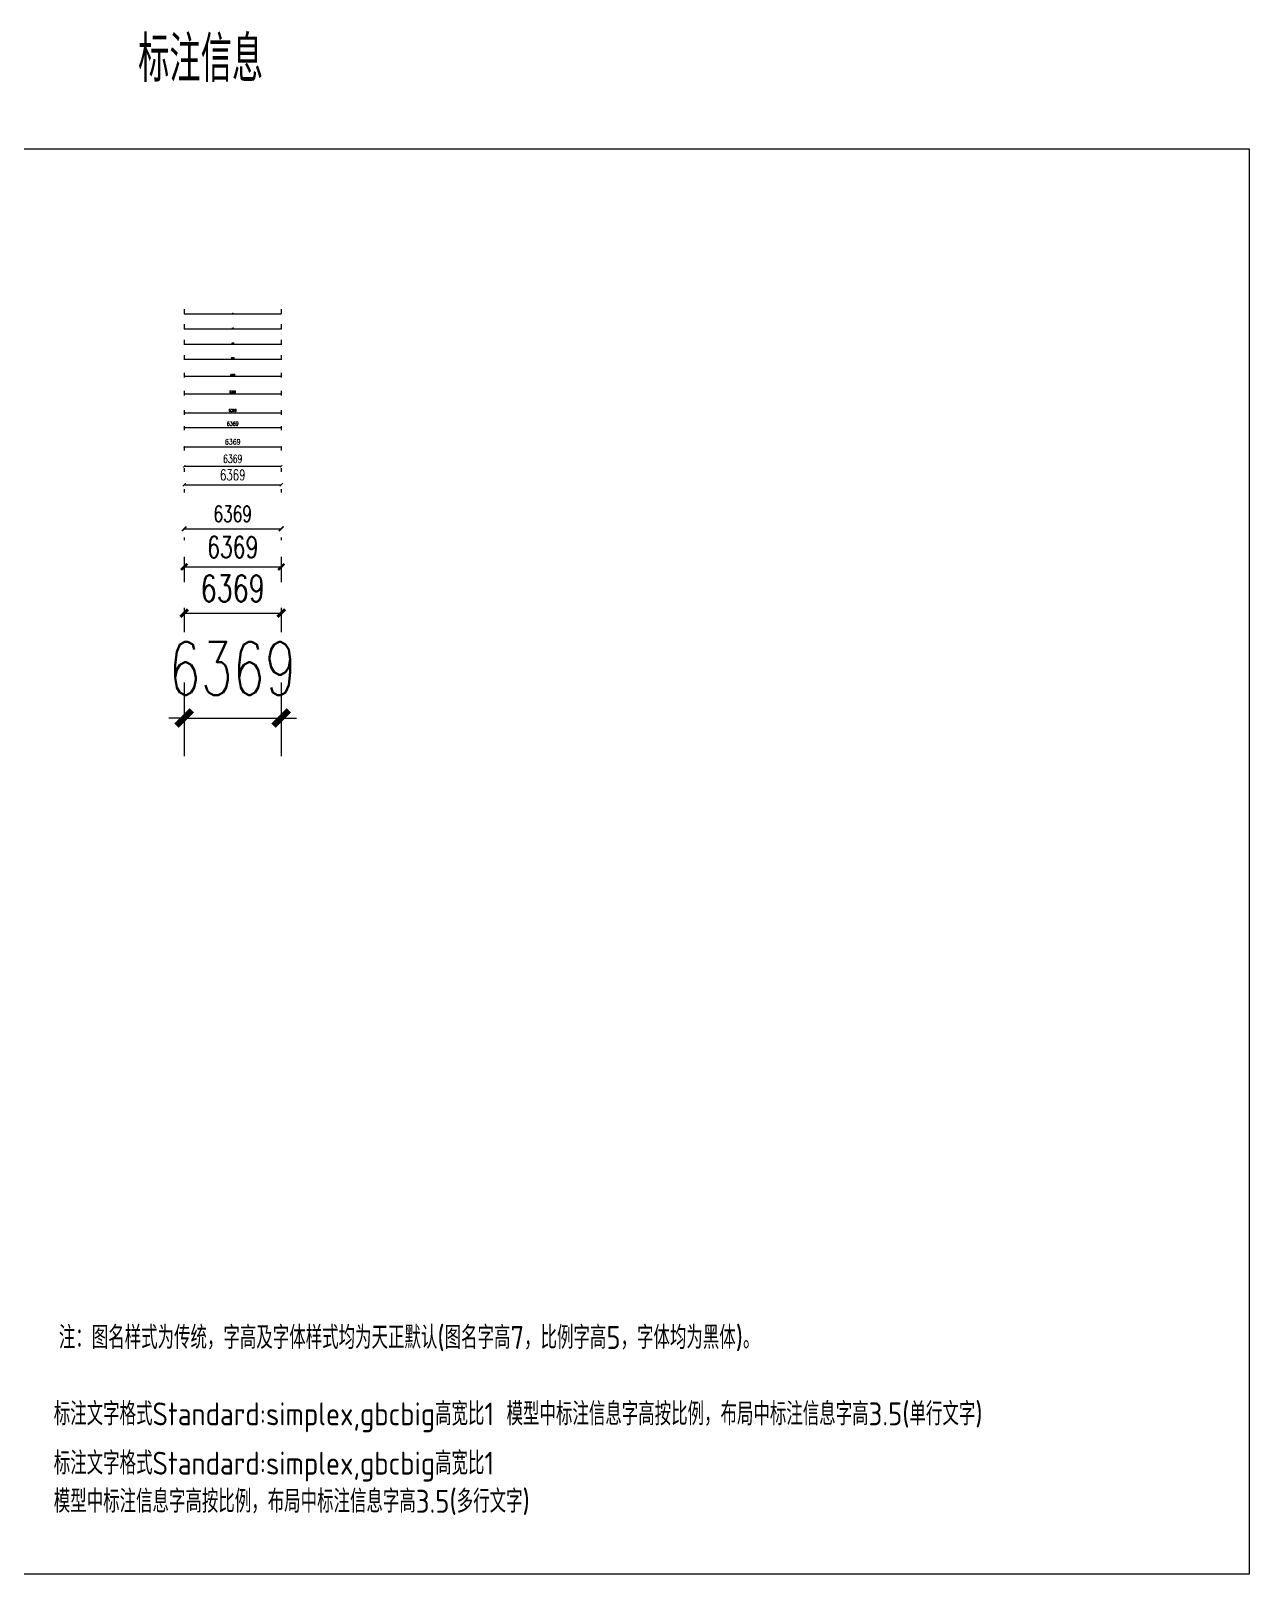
# Model space of a CAD drawing. Extents: x -2575501 to 16617496, y -2334620 to 1078419.
# Drawn here: x 5985816 to 6065769, y 857915 to 959170 of the extents above; entities that cross this region are included whole.
import ezdxf
from ezdxf.enums import TextEntityAlignment as Align

# ---------------------------------------------------------------- set-up
doc = ezdxf.new("R2010")
doc.units = 0
doc.header["$LTSCALE"] = 10
doc.header["$MEASUREMENT"] = 0
for name, color, linetype in [('L-FRAME图框', 3, 'Continuous'), ('L-TEXT文字标注', 7, 'Continuous'), ('PUB_DIM', 3, 'Continuous')]:
    doc.layers.add(name, color=color, linetype=linetype)
doc.styles.get("Standard").update_dxf_attribs({"font": 'gbenor.shx', "bigfont": 'gbcbig.shx'})
doc.styles.add('STANDARD_T3', font='simplex.shx', dxfattribs={"width": 0.7, "bigfont": 'gbcbig.shx'})
doc.dimstyles.new('W__10', dxfattribs={"dimtxt": 35, "dimasz": 10, "dimexe": 25, "dimexo": 30, "dimgap": 15, "dimtad": 1, "dimdec": 0, "dimzin": 0, "dimdsep": 46, "dimtxsty": 'STANDARD_T3', "dimblk": 'ARCHTICK', "dimcen": 0.09, "dimclrd": 1, "dimclre": 1, "dimclrt": 2, "dimadec": 0, "dimazin": 0, "dimtfac": 1, "dimtdec": 0, "dimtix": 1, "dimtmove": 2, "dimatfit": 3, "dimldrblk": 'ARCHTICK', "dimfxl": 1, "dimtolj": 1, "dimtzin": 0, "dimarcsym": 0})
doc.dimstyles.new('W__1000', dxfattribs={"dimtxt": 3500, "dimasz": 1000, "dimexe": 2500, "dimexo": 3000, "dimgap": 1500, "dimtad": 1, "dimdec": 0, "dimzin": 0, "dimdsep": 46, "dimtxsty": 'STANDARD_T3', "dimblk": 'ARCHTICK', "dimcen": 0.09, "dimclrd": 1, "dimclre": 1, "dimclrt": 2, "dimadec": 0, "dimazin": 0, "dimtfac": 1, "dimtdec": 0, "dimtix": 1, "dimtmove": 2, "dimatfit": 3, "dimldrblk": 'ARCHTICK', "dimfxl": 1, "dimtolj": 1, "dimtzin": 0, "dimarcsym": 0})
doc.dimstyles.new('W__1001', dxfattribs={"dimtxt": 350, "dimasz": 100, "dimexe": 250, "dimexo": 300, "dimgap": 150, "dimtad": 1, "dimdec": 0, "dimzin": 0, "dimdsep": 46, "dimtxsty": 'STANDARD_T3', "dimblk": 'ARCHTICK', "dimcen": 0.09, "dimclrd": 1, "dimclre": 1, "dimclrt": 2, "dimadec": 0, "dimazin": 0, "dimtfac": 1, "dimtdec": 0, "dimtix": 1, "dimtmove": 2, "dimatfit": 3, "dimldrblk": 'ARCHTICK', "dimfxl": 1, "dimtolj": 1, "dimtzin": 0, "dimarcsym": 0})
doc.dimstyles.new('W__15', dxfattribs={"dimtxt": 52.5, "dimasz": 15, "dimexe": 37.5, "dimexo": 45, "dimgap": 22.5, "dimtad": 1, "dimdec": 0, "dimzin": 0, "dimdsep": 46, "dimtxsty": 'STANDARD_T3', "dimblk": 'ARCHTICK', "dimcen": 0.09, "dimclrd": 1, "dimclre": 1, "dimclrt": 2, "dimadec": 0, "dimazin": 0, "dimtfac": 1, "dimtdec": 0, "dimtix": 1, "dimtmove": 2, "dimatfit": 3, "dimldrblk": 'ARCHTICK', "dimfxl": 1, "dimtolj": 1, "dimtzin": 0, "dimarcsym": 0})
doc.dimstyles.new('W__150', dxfattribs={"dimtxt": 525, "dimasz": 150, "dimexe": 375, "dimexo": 450, "dimgap": 225, "dimtad": 1, "dimdec": 0, "dimzin": 0, "dimdsep": 46, "dimtxsty": 'STANDARD_T3', "dimblk": 'ARCHTICK', "dimcen": 0.09, "dimclrd": 1, "dimclre": 1, "dimclrt": 2, "dimadec": 0, "dimazin": 0, "dimtfac": 1, "dimtdec": 0, "dimtix": 1, "dimtmove": 2, "dimatfit": 3, "dimldrblk": 'ARCHTICK', "dimfxl": 1, "dimtolj": 1, "dimtzin": 0, "dimarcsym": 0})
doc.dimstyles.new('W__20', dxfattribs={"dimtxt": 70, "dimasz": 20, "dimexe": 50, "dimexo": 60, "dimgap": 30, "dimtad": 1, "dimdec": 0, "dimzin": 0, "dimdsep": 46, "dimtxsty": 'STANDARD_T3', "dimblk": 'ARCHTICK', "dimcen": 0.09, "dimclrd": 1, "dimclre": 1, "dimclrt": 2, "dimadec": 0, "dimazin": 0, "dimtfac": 1, "dimtdec": 0, "dimtix": 1, "dimtmove": 2, "dimatfit": 3, "dimldrblk": 'ARCHTICK', "dimfxl": 1, "dimtolj": 1, "dimtzin": 0, "dimarcsym": 0})
doc.dimstyles.new('W__200', dxfattribs={"dimtxt": 700, "dimasz": 200, "dimexe": 500, "dimexo": 600, "dimgap": 300, "dimtad": 1, "dimdec": 0, "dimzin": 0, "dimdsep": 46, "dimtxsty": 'STANDARD_T3', "dimblk": 'ARCHTICK', "dimcen": 0.09, "dimclrd": 1, "dimclre": 1, "dimclrt": 2, "dimadec": 0, "dimazin": 0, "dimtfac": 1, "dimtdec": 0, "dimtix": 1, "dimtmove": 2, "dimatfit": 3, "dimldrblk": 'ARCHTICK', "dimfxl": 1, "dimtolj": 1, "dimtzin": 0, "dimarcsym": 0})
doc.dimstyles.new('W__300', dxfattribs={"dimtxt": 1050, "dimasz": 300, "dimexe": 750, "dimexo": 900, "dimgap": 450, "dimtad": 1, "dimdec": 0, "dimzin": 0, "dimdsep": 46, "dimtxsty": 'STANDARD_T3', "dimblk": 'ARCHTICK', "dimcen": 0.09, "dimclrd": 1, "dimclre": 1, "dimclrt": 2, "dimadec": 0, "dimazin": 0, "dimtfac": 1, "dimtdec": 0, "dimtix": 1, "dimtmove": 2, "dimatfit": 3, "dimldrblk": 'ARCHTICK', "dimfxl": 1, "dimtolj": 1, "dimtzin": 0, "dimarcsym": 0})
doc.dimstyles.new('W__301', dxfattribs={"dimtxt": 105, "dimasz": 30, "dimexe": 75, "dimexo": 90, "dimgap": 45, "dimtad": 1, "dimdec": 0, "dimzin": 0, "dimdsep": 46, "dimtxsty": 'STANDARD_T3', "dimblk": 'ARCHTICK', "dimcen": 0.09, "dimclrd": 1, "dimclre": 1, "dimclrt": 2, "dimadec": 0, "dimazin": 0, "dimtfac": 1, "dimtdec": 0, "dimtix": 1, "dimtmove": 2, "dimatfit": 3, "dimldrblk": 'ARCHTICK', "dimfxl": 1, "dimtolj": 1, "dimtzin": 0, "dimarcsym": 0})
doc.dimstyles.new('W__40', dxfattribs={"dimtxt": 140, "dimasz": 40, "dimexe": 100, "dimexo": 120, "dimgap": 60, "dimtad": 1, "dimdec": 0, "dimzin": 0, "dimdsep": 46, "dimtxsty": 'STANDARD_T3', "dimblk": 'ARCHTICK', "dimcen": 0.09, "dimclrd": 1, "dimclre": 1, "dimclrt": 2, "dimadec": 0, "dimazin": 0, "dimtfac": 1, "dimtdec": 0, "dimtix": 1, "dimtmove": 2, "dimatfit": 3, "dimldrblk": 'ARCHTICK', "dimfxl": 1, "dimtolj": 1, "dimtzin": 0, "dimarcsym": 0})
doc.dimstyles.new('W__400', dxfattribs={"dimtxt": 1400, "dimasz": 400, "dimexe": 1000, "dimexo": 1200, "dimgap": 600, "dimtad": 1, "dimdec": 0, "dimzin": 0, "dimdsep": 46, "dimtxsty": 'STANDARD_T3', "dimblk": 'ARCHTICK', "dimcen": 0.09, "dimclrd": 1, "dimclre": 1, "dimclrt": 2, "dimadec": 0, "dimazin": 0, "dimtfac": 1, "dimtdec": 0, "dimtix": 1, "dimtmove": 2, "dimatfit": 3, "dimldrblk": 'ARCHTICK', "dimfxl": 1, "dimtolj": 1, "dimtzin": 0, "dimarcsym": 0})
doc.dimstyles.new('W__5', dxfattribs={"dimtxt": 17.5, "dimasz": 5, "dimexe": 12.5, "dimexo": 15, "dimgap": 7.5, "dimtad": 1, "dimdec": 0, "dimzin": 0, "dimdsep": 46, "dimtxsty": 'STANDARD_T3', "dimblk": 'ARCHTICK', "dimcen": 0.09, "dimclrd": 1, "dimclre": 1, "dimclrt": 2, "dimadec": 0, "dimazin": 0, "dimtfac": 1, "dimtdec": 0, "dimtix": 1, "dimtmove": 2, "dimatfit": 3, "dimldrblk": 'ARCHTICK', "dimfxl": 1, "dimtolj": 1, "dimtzin": 0, "dimarcsym": 0})
doc.dimstyles.new('W__500', dxfattribs={"dimtxt": 1750, "dimasz": 500, "dimexe": 1250, "dimexo": 1500, "dimgap": 750, "dimtad": 1, "dimdec": 0, "dimzin": 0, "dimdsep": 46, "dimtxsty": 'STANDARD_T3', "dimblk": 'ARCHTICK', "dimcen": 0.09, "dimclrd": 1, "dimclre": 1, "dimclrt": 2, "dimadec": 0, "dimazin": 0, "dimtfac": 1, "dimtdec": 0, "dimtix": 1, "dimtmove": 2, "dimatfit": 3, "dimldrblk": 'ARCHTICK', "dimfxl": 1, "dimtolj": 1, "dimtzin": 0, "dimarcsym": 0})
doc.dimstyles.new('W__501', dxfattribs={"dimtxt": 175, "dimasz": 50, "dimexe": 125, "dimexo": 150, "dimgap": 75, "dimtad": 1, "dimdec": 0, "dimzin": 0, "dimdsep": 46, "dimtxsty": 'STANDARD_T3', "dimblk": 'ARCHTICK', "dimcen": 0.09, "dimclrd": 1, "dimclre": 1, "dimclrt": 2, "dimadec": 0, "dimazin": 0, "dimtfac": 1, "dimtdec": 0, "dimtix": 1, "dimtmove": 2, "dimatfit": 3, "dimldrblk": 'ARCHTICK', "dimfxl": 1, "dimtolj": 1, "dimtzin": 0, "dimarcsym": 0})
doc.dimstyles.new('W__75', dxfattribs={"dimtxt": 262.5, "dimasz": 75, "dimexe": 187.5, "dimexo": 225, "dimgap": 112.5, "dimtad": 1, "dimdec": 0, "dimzin": 0, "dimdsep": 46, "dimtxsty": 'STANDARD_T3', "dimblk": 'ARCHTICK', "dimcen": 0.09, "dimclrd": 1, "dimclre": 1, "dimclrt": 2, "dimadec": 0, "dimazin": 0, "dimtfac": 1, "dimtdec": 0, "dimtix": 1, "dimtmove": 2, "dimatfit": 3, "dimldrblk": 'ARCHTICK', "dimfxl": 1, "dimtolj": 1, "dimtzin": 0, "dimarcsym": 0})

# ---------------------------------------------------------------- blocks, each defined once
blk = doc.blocks.new('_ArchTick')
at = {"color": 0, "linetype": 'ByBlock', "const_width": 0.4}
blk.add_lwpolyline([(-0.5, -0.5), (0.5, 0.5)], dxfattribs=at)
blk = doc.blocks.new('*D202')
at = {"layer": 'Defpoints', "color": 0, "transparency": 16777216}
for p in [(5995879, 940933), (6002248, 940933), (6002248, 940615)]:
    blk.add_point(p, dxfattribs=at)
at = {"layer": 'PUB_DIM', "color": 1, "lineweight": -2, "transparency": 16777216}
for p, q in [((5995879, 940918), (5995879, 940602)), ((6002248, 940918), (6002248, 940602)), ((5995879, 940615), (6002248, 940615))]:
    blk.add_line(p, q, dxfattribs=at)
at = {"layer": 'PUB_DIM', "color": 1, "lineweight": -2, "transparency": 16777216, "xscale": 5, "yscale": 5, "zscale": 5, "rotation": 180}
blk.add_blockref('_ArchTick', (5995879, 940615), dxfattribs=at)
at = {"layer": 'PUB_DIM', "color": 1, "lineweight": -2, "transparency": 16777216, "xscale": 5, "yscale": 5, "zscale": 5}
blk.add_blockref('_ArchTick', (6002248, 940615), dxfattribs=at)
at = {"layer": 'PUB_DIM', "color": 2, "transparency": 16777216, "insert": (5999064, 940631), "char_height": 17.5, "attachment_point": 5, "style": 'STANDARD_T3'}
blk.add_mtext('\\A1;6369', dxfattribs=at)
blk = doc.blocks.new('*D201')
at = {"layer": 'Defpoints', "color": 0, "transparency": 16777216}
for p in [(5995879, 939950), (6002248, 939950), (6002248, 939631)]:
    blk.add_point(p, dxfattribs=at)
at = {"layer": 'PUB_DIM', "color": 1, "lineweight": -2, "transparency": 16777216}
for p, q in [((5995879, 939920), (5995879, 939606)), ((6002248, 939920), (6002248, 939606)), ((5995879, 939631), (6002248, 939631))]:
    blk.add_line(p, q, dxfattribs=at)
at = {"layer": 'PUB_DIM', "color": 1, "lineweight": -2, "transparency": 16777216, "xscale": 10, "yscale": 10, "zscale": 10, "rotation": 180}
blk.add_blockref('_ArchTick', (5995879, 939631), dxfattribs=at)
at = {"layer": 'PUB_DIM', "color": 1, "lineweight": -2, "transparency": 16777216, "xscale": 10, "yscale": 10, "zscale": 10}
blk.add_blockref('_ArchTick', (6002248, 939631), dxfattribs=at)
at = {"layer": 'PUB_DIM', "color": 2, "transparency": 16777216, "insert": (5999064, 939664), "char_height": 35, "attachment_point": 5, "style": 'STANDARD_T3'}
blk.add_mtext('\\A1;6369', dxfattribs=at)
blk = doc.blocks.new('*D200')
at = {"layer": 'Defpoints', "color": 0, "transparency": 16777216}
for p in [(5995879, 938937), (6002248, 938937), (6002248, 938619)]:
    blk.add_point(p, dxfattribs=at)
at = {"layer": 'PUB_DIM', "color": 1, "lineweight": -2, "transparency": 16777216}
for p, q in [((5995879, 938892), (5995879, 938581)), ((6002248, 938892), (6002248, 938581)), ((5995879, 938619), (6002248, 938619))]:
    blk.add_line(p, q, dxfattribs=at)
at = {"layer": 'PUB_DIM', "color": 1, "lineweight": -2, "transparency": 16777216, "xscale": 15, "yscale": 15, "zscale": 15, "rotation": 180}
blk.add_blockref('_ArchTick', (5995879, 938619), dxfattribs=at)
at = {"layer": 'PUB_DIM', "color": 1, "lineweight": -2, "transparency": 16777216, "xscale": 15, "yscale": 15, "zscale": 15}
blk.add_blockref('_ArchTick', (6002248, 938619), dxfattribs=at)
at = {"layer": 'PUB_DIM', "color": 2, "transparency": 16777216, "insert": (5999064, 938667), "char_height": 52.5, "attachment_point": 5, "style": 'STANDARD_T3'}
blk.add_mtext('\\A1;6369', dxfattribs=at)
blk = doc.blocks.new('*D199')
at = {"layer": 'Defpoints', "color": 0, "transparency": 16777216}
for p in [(5995879, 937953), (6002248, 937953), (6002248, 937635)]:
    blk.add_point(p, dxfattribs=at)
at = {"layer": 'PUB_DIM', "color": 1, "lineweight": -2, "transparency": 16777216}
for p, q in [((5995879, 937893), (5995879, 937585)), ((5995879, 937635), (6002248, 937635)), ((6002248, 937893), (6002248, 937585))]:
    blk.add_line(p, q, dxfattribs=at)
at = {"layer": 'PUB_DIM', "color": 1, "lineweight": -2, "transparency": 16777216, "xscale": 20, "yscale": 20, "zscale": 20, "rotation": 180}
blk.add_blockref('_ArchTick', (5995879, 937635), dxfattribs=at)
at = {"layer": 'PUB_DIM', "color": 1, "lineweight": -2, "transparency": 16777216, "xscale": 20, "yscale": 20, "zscale": 20}
blk.add_blockref('_ArchTick', (6002248, 937635), dxfattribs=at)
at = {"layer": 'PUB_DIM', "color": 2, "transparency": 16777216, "insert": (5999064, 937700), "char_height": 70, "attachment_point": 5, "style": 'STANDARD_T3'}
blk.add_mtext('\\A1;6369', dxfattribs=at)
blk = doc.blocks.new('*D198')
at = {"layer": 'Defpoints', "color": 0, "transparency": 16777216}
for p in [(5995879, 936825), (6002248, 936825), (6002248, 936507)]:
    blk.add_point(p, dxfattribs=at)
at = {"layer": 'PUB_DIM', "color": 1, "lineweight": -2, "transparency": 16777216}
for p, q in [((5995879, 936735), (5995879, 936432)), ((6002248, 936735), (6002248, 936432)), ((5995879, 936507), (6002248, 936507))]:
    blk.add_line(p, q, dxfattribs=at)
at = {"layer": 'PUB_DIM', "color": 1, "lineweight": -2, "transparency": 16777216, "xscale": 30, "yscale": 30, "zscale": 30, "rotation": 180}
blk.add_blockref('_ArchTick', (5995879, 936507), dxfattribs=at)
at = {"layer": 'PUB_DIM', "color": 1, "lineweight": -2, "transparency": 16777216, "xscale": 30, "yscale": 30, "zscale": 30}
blk.add_blockref('_ArchTick', (6002248, 936507), dxfattribs=at)
at = {"layer": 'PUB_DIM', "color": 2, "transparency": 16777216, "insert": (5999064, 936604), "char_height": 105, "attachment_point": 5, "style": 'STANDARD_T3'}
blk.add_mtext('\\A1;6369', dxfattribs=at)
blk = doc.blocks.new('*D197')
at = {"layer": 'Defpoints', "color": 0, "transparency": 16777216}
for p in [(5995879, 935668), (6002248, 935668), (6002248, 935349)]:
    blk.add_point(p, dxfattribs=at)
at = {"layer": 'PUB_DIM', "color": 1, "lineweight": -2, "transparency": 16777216}
for p, q in [((5995879, 935548), (5995879, 935249)), ((5995879, 935349), (6002248, 935349)), ((6002248, 935548), (6002248, 935249))]:
    blk.add_line(p, q, dxfattribs=at)
at = {"layer": 'PUB_DIM', "color": 1, "lineweight": -2, "transparency": 16777216, "xscale": 40, "yscale": 40, "zscale": 40, "rotation": 180}
blk.add_blockref('_ArchTick', (5995879, 935349), dxfattribs=at)
at = {"layer": 'PUB_DIM', "color": 1, "lineweight": -2, "transparency": 16777216, "xscale": 40, "yscale": 40, "zscale": 40}
blk.add_blockref('_ArchTick', (6002248, 935349), dxfattribs=at)
at = {"layer": 'PUB_DIM', "color": 2, "transparency": 16777216, "insert": (5999064, 935479), "char_height": 140, "attachment_point": 5, "style": 'STANDARD_T3'}
blk.add_mtext('\\A1;6369', dxfattribs=at)
blk = doc.blocks.new('*D196')
at = {"layer": 'Defpoints', "color": 0, "transparency": 16777216}
for p in [(5995879, 934423), (6002248, 934423), (6002248, 934105)]:
    blk.add_point(p, dxfattribs=at)
at = {"layer": 'PUB_DIM', "color": 1, "lineweight": -2, "transparency": 16777216}
for p, q in [((5995879, 934273), (5995879, 933980)), ((5995879, 934105), (6002248, 934105)), ((6002248, 934273), (6002248, 933980))]:
    blk.add_line(p, q, dxfattribs=at)
at = {"layer": 'PUB_DIM', "color": 1, "lineweight": -2, "transparency": 16777216, "xscale": 50, "yscale": 50, "zscale": 50, "rotation": 180}
blk.add_blockref('_ArchTick', (5995879, 934105), dxfattribs=at)
at = {"layer": 'PUB_DIM', "color": 1, "lineweight": -2, "transparency": 16777216, "xscale": 50, "yscale": 50, "zscale": 50}
blk.add_blockref('_ArchTick', (6002248, 934105), dxfattribs=at)
at = {"layer": 'PUB_DIM', "color": 2, "transparency": 16777216, "insert": (5999064, 934268), "char_height": 175, "attachment_point": 5, "style": 'STANDARD_T3'}
blk.add_mtext('\\A1;6369', dxfattribs=at)
blk = doc.blocks.new('*D195')
at = {"layer": 'Defpoints', "color": 0, "transparency": 16777216}
for p in [(5995879, 933469), (6002248, 933469), (6002248, 933150)]:
    blk.add_point(p, dxfattribs=at)
at = {"layer": 'PUB_DIM', "color": 1, "lineweight": -2, "transparency": 16777216}
for p, q in [((5995879, 933244), (5995879, 932963)), ((5995879, 933150), (6002248, 933150)), ((6002248, 933244), (6002248, 932963))]:
    blk.add_line(p, q, dxfattribs=at)
at = {"layer": 'PUB_DIM', "color": 1, "lineweight": -2, "transparency": 16777216, "xscale": 75, "yscale": 75, "zscale": 75, "rotation": 180}
blk.add_blockref('_ArchTick', (5995879, 933150), dxfattribs=at)
at = {"layer": 'PUB_DIM', "color": 1, "lineweight": -2, "transparency": 16777216, "xscale": 75, "yscale": 75, "zscale": 75}
blk.add_blockref('_ArchTick', (6002248, 933150), dxfattribs=at)
at = {"layer": 'PUB_DIM', "color": 2, "transparency": 16777216, "insert": (5999064, 933394), "char_height": 262.5, "attachment_point": 5, "style": 'STANDARD_T3'}
blk.add_mtext('\\A1;6369', dxfattribs=at)
blk = doc.blocks.new('*D194')
at = {"layer": 'Defpoints', "color": 0, "transparency": 16777216}
for p in [(5995879, 932196), (6002248, 932196), (6002248, 931877)]:
    blk.add_point(p, dxfattribs=at)
at = {"layer": 'PUB_DIM', "color": 1, "lineweight": -2, "transparency": 16777216}
for p, q in [((5995879, 931896), (5995879, 931627)), ((5995879, 931877), (6002248, 931877)), ((6002248, 931896), (6002248, 931627))]:
    blk.add_line(p, q, dxfattribs=at)
at = {"layer": 'PUB_DIM', "color": 1, "lineweight": -2, "transparency": 16777216, "xscale": 100, "yscale": 100, "zscale": 100, "rotation": 180}
blk.add_blockref('_ArchTick', (5995879, 931877), dxfattribs=at)
at = {"layer": 'PUB_DIM', "color": 1, "lineweight": -2, "transparency": 16777216, "xscale": 100, "yscale": 100, "zscale": 100}
blk.add_blockref('_ArchTick', (6002248, 931877), dxfattribs=at)
at = {"layer": 'PUB_DIM', "color": 2, "transparency": 16777216, "insert": (5999064, 932202), "char_height": 350, "attachment_point": 5, "style": 'STANDARD_T3'}
blk.add_mtext('\\A1;6369', dxfattribs=at)
blk = doc.blocks.new('*D193')
at = {"layer": 'Defpoints', "color": 0, "transparency": 16777216}
for p in [(5995879, 930923), (6002248, 930923), (6002248, 930604)]:
    blk.add_point(p, dxfattribs=at)
at = {"layer": 'PUB_DIM', "color": 1, "lineweight": -2, "transparency": 16777216}
for p, q in [((5995879, 930604), (6002248, 930604)), ((5995879, 930473), (5995879, 930229)), ((6002248, 930473), (6002248, 930229))]:
    blk.add_line(p, q, dxfattribs=at)
at = {"layer": 'PUB_DIM', "color": 1, "lineweight": -2, "transparency": 16777216, "xscale": 150, "yscale": 150, "zscale": 150, "rotation": 180}
blk.add_blockref('_ArchTick', (5995879, 930604), dxfattribs=at)
at = {"layer": 'PUB_DIM', "color": 1, "lineweight": -2, "transparency": 16777216, "xscale": 150, "yscale": 150, "zscale": 150}
blk.add_blockref('_ArchTick', (6002248, 930604), dxfattribs=at)
at = {"layer": 'PUB_DIM', "color": 2, "transparency": 16777216, "insert": (5999064, 931092), "char_height": 525, "attachment_point": 5, "style": 'STANDARD_T3'}
blk.add_mtext('\\A1;6369', dxfattribs=at)
blk = doc.blocks.new('*D192')
at = {"layer": 'Defpoints', "color": 0, "transparency": 16777216}
for p in [(5995879, 929707), (6002248, 929707), (6002248, 929389)]:
    blk.add_point(p, dxfattribs=at)
at = {"layer": 'PUB_DIM', "color": 1, "lineweight": -2, "transparency": 16777216}
for p, q in [((5995879, 929389), (6002248, 929389)), ((5995879, 929107), (5995879, 928889)), ((6002248, 929107), (6002248, 928889))]:
    blk.add_line(p, q, dxfattribs=at)
at = {"layer": 'PUB_DIM', "color": 1, "lineweight": -2, "transparency": 16777216, "xscale": 200, "yscale": 200, "zscale": 200, "rotation": 180}
blk.add_blockref('_ArchTick', (5995879, 929389), dxfattribs=at)
at = {"layer": 'PUB_DIM', "color": 1, "lineweight": -2, "transparency": 16777216, "xscale": 200, "yscale": 200, "zscale": 200}
blk.add_blockref('_ArchTick', (6002248, 929389), dxfattribs=at)
at = {"layer": 'PUB_DIM', "color": 2, "transparency": 16777216, "insert": (5999064, 930039), "char_height": 700, "attachment_point": 5, "style": 'STANDARD_T3'}
blk.add_mtext('\\A1;6369', dxfattribs=at)
blk = doc.blocks.new('*D191')
at = {"layer": 'Defpoints', "color": 0, "transparency": 16777216}
for p in [(5995879, 926819), (6002248, 926819), (6002248, 926501)]:
    blk.add_point(p, dxfattribs=at)
at = {"layer": 'PUB_DIM', "color": 1, "lineweight": -2, "transparency": 16777216}
for p, q in [((5995879, 926501), (6002248, 926501)), ((5995879, 925919), (5995879, 925751)), ((6002248, 925919), (6002248, 925751))]:
    blk.add_line(p, q, dxfattribs=at)
at = {"layer": 'PUB_DIM', "color": 1, "lineweight": -2, "transparency": 16777216, "xscale": 300, "yscale": 300, "zscale": 300, "rotation": 180}
blk.add_blockref('_ArchTick', (5995879, 926501), dxfattribs=at)
at = {"layer": 'PUB_DIM', "color": 1, "lineweight": -2, "transparency": 16777216, "xscale": 300, "yscale": 300, "zscale": 300}
blk.add_blockref('_ArchTick', (6002248, 926501), dxfattribs=at)
at = {"layer": 'PUB_DIM', "color": 2, "transparency": 16777216, "insert": (5999064, 927476), "char_height": 1050, "attachment_point": 5, "style": 'STANDARD_T3'}
blk.add_mtext('\\A1;6369', dxfattribs=at)
blk = doc.blocks.new('*D190')
at = {"layer": 'Defpoints', "color": 0, "transparency": 16777216}
for p in [(5995879, 925865), (6002248, 925865), (6002248, 924005)]:
    blk.add_point(p, dxfattribs=at)
at = {"layer": 'PUB_DIM', "color": 1, "lineweight": -2, "transparency": 16777216}
for p, q in [((5995879, 924665), (5995879, 923005)), ((6002248, 924665), (6002248, 923005)), ((5995879, 924005), (6002248, 924005))]:
    blk.add_line(p, q, dxfattribs=at)
at = {"layer": 'PUB_DIM', "color": 1, "lineweight": -2, "transparency": 16777216, "xscale": 400, "yscale": 400, "zscale": 400, "rotation": 180}
blk.add_blockref('_ArchTick', (5995879, 924005), dxfattribs=at)
at = {"layer": 'PUB_DIM', "color": 1, "lineweight": -2, "transparency": 16777216, "xscale": 400, "yscale": 400, "zscale": 400}
blk.add_blockref('_ArchTick', (6002248, 924005), dxfattribs=at)
at = {"layer": 'PUB_DIM', "color": 2, "transparency": 16777216, "insert": (5999064, 925305), "char_height": 1400, "attachment_point": 5, "style": 'STANDARD_T3'}
blk.add_mtext('\\A1;6369', dxfattribs=at)
blk = doc.blocks.new('*D189')
at = {"layer": 'Defpoints', "color": 0, "transparency": 16777216}
for p in [(5995879, 922824), (6002248, 922824), (6002248, 920964)]:
    blk.add_point(p, dxfattribs=at)
at = {"layer": 'PUB_DIM', "color": 1, "lineweight": -2, "transparency": 16777216}
for p, q in [((5995879, 921324), (5995879, 919714)), ((5995879, 920964), (6002248, 920964)), ((6002248, 921324), (6002248, 919714))]:
    blk.add_line(p, q, dxfattribs=at)
at = {"layer": 'PUB_DIM', "color": 1, "lineweight": -2, "transparency": 16777216, "xscale": 500, "yscale": 500, "zscale": 500, "rotation": 180}
blk.add_blockref('_ArchTick', (5995879, 920964), dxfattribs=at)
at = {"layer": 'PUB_DIM', "color": 1, "lineweight": -2, "transparency": 16777216, "xscale": 500, "yscale": 500, "zscale": 500}
blk.add_blockref('_ArchTick', (6002248, 920964), dxfattribs=at)
at = {"layer": 'PUB_DIM', "color": 2, "transparency": 16777216, "insert": (5999064, 922589), "char_height": 1750, "attachment_point": 5, "style": 'STANDARD_T3'}
blk.add_mtext('\\A1;6369', dxfattribs=at)
blk = doc.blocks.new('*D188')
at = {"layer": 'Defpoints', "color": 0, "transparency": 16777216}
for p in [(5995879, 919418), (6002248, 919418), (6002248, 914084)]:
    blk.add_point(p, dxfattribs=at)
at = {"layer": 'PUB_DIM', "color": 1, "lineweight": -2, "transparency": 16777216}
for p, q in [((5995879, 916418), (5995879, 911584)), ((6002248, 916418), (6002248, 911584)), ((5995879, 914084), (5994879, 914084)), ((5995879, 914084), (6002248, 914084)), ((6002248, 914084), (6003248, 914084))]:
    blk.add_line(p, q, dxfattribs=at)
at = {"layer": 'PUB_DIM', "color": 1, "lineweight": -2, "transparency": 16777216, "xscale": 1000, "yscale": 1000, "zscale": 1000}
blk.add_blockref('_ArchTick', (5995879, 914084), dxfattribs=at)
at = {"layer": 'PUB_DIM', "color": 1, "lineweight": -2, "transparency": 16777216, "xscale": 1000, "yscale": 1000, "zscale": 1000, "rotation": 180}
blk.add_blockref('_ArchTick', (6002248, 914084), dxfattribs=at)
at = {"layer": 'PUB_DIM', "color": 2, "transparency": 16777216, "insert": (5999064, 917334), "char_height": 3500, "attachment_point": 5, "style": 'STANDARD_T3'}
blk.add_mtext('\\A1;6369', dxfattribs=at)

msp = doc.modelspace()

# ---------------------------------------------------------------- linework, layer by layer
at = {"layer": 'L-FRAME图框', "color": 3}
msp.add_lwpolyline([(5979236, 951437.4), (6065769.5, 951437.4), (6065769.5, 857914.7), (5979236, 857914.7)], close=True, dxfattribs=at)

# ---------------------------------------------------------------- texts
at = {"layer": 'L-TEXT文字标注', "width": 0.95}
msp.add_text('标注信息', height=3000, dxfattribs=at).set_placement((5996960.7, 957490.8), align=Align.MIDDLE)
at = {"layer": 'L-TEXT文字标注'}
msp.add_text('标注文字格式Standard:simplex,gbcbig高宽比1 模型中标注信息字高按比例，布局中标注信息字高3.5(单行文字)', height=1500, dxfattribs=at).set_placement((5987320.9, 867678.4))
at = {"layer": 'L-TEXT文字标注', "insert": (5987653.8, 874190.8), "char_height": 1500, "attachment_point": 1}
msp.add_mtext('注：图名样式为传统，字高及字体样式均为天正默认(图名字高7，比例字高5，字体均为黑体)。', dxfattribs=at)
at = {"layer": 'L-TEXT文字标注', "insert": (5987320.9, 865944.9), "char_height": 1500, "width": 37770.777, "attachment_point": 1}
msp.add_mtext('标注文字格式Standard:simplex,gbcbig高宽比1\\P模型中标注信息字高按比例，布局中标注信息字高3.5(多行文字)', dxfattribs=at)

# ---------------------------------------------------------------- dimensions: what is measured, and where the dimension line sits
at = {"layer": 'PUB_DIM'}
for p1, p2, distance, dimstyle, picture, middle in [((5995879.1, 940933.2), (6002248.3, 940933.2), -318.3, 'W__5', '*D202', (5999063.7, 940631.2)), ((5995879.1, 939949.5), (6002248.3, 939949.5), -318.3, 'W__10', '*D201', (5999063.7, 939663.8)), ((5995879.1, 938936.9), (6002248.3, 938936.9), -318.3, 'W__15', '*D200', (5999063.7, 938667.4)), ((5995879.1, 937953.2), (6002248.3, 937953.2), -318.3, 'W__20', '*D199', (5999063.7, 937699.9)), ((5995879.1, 936824.8), (6002248.3, 936824.8), -318.3, 'W__301', '*D198', (5999063.7, 936604.1)), ((5995879.1, 935667.5), (6002248.3, 935667.5), -318.3, 'W__40', '*D197', (5999063.7, 935479.3)), ((5995879.1, 934423.4), (6002248.3, 934423.4), -318.3, 'W__501', '*D196', (5999063.7, 934267.7)), ((5995879.1, 933468.7), (6002248.3, 933468.7), -318.3, 'W__75', '*D195', (5999063.7, 933394.2)), ((5995879.1, 932195.6), (6002248.3, 932195.6), -318.3, 'W__1001', '*D194', (5999063.7, 932202.4)), ((5995879.1, 930922.6), (6002248.3, 930922.6), -318.3, 'W__150', '*D193', (5999063.7, 931091.9)), ((5995879.1, 929707.5), (6002248.3, 929707.5), -318.3, 'W__200', '*D192', (5999063.7, 930039.2)), ((5995879.1, 926819.5), (6002248.3, 926819.5), -318.3, 'W__300', '*D191', (5999063.7, 927476.2)), ((5995879.1, 925864.7), (6002248.3, 925864.7), -1859.8, 'W__400', '*D190', (5999063.7, 925304.9)), ((5995879.1, 922823.8), (6002248.3, 922823.8), -1859.8, 'W__500', '*D189', (5999063.7, 922589)), ((5995879.1, 919418.2), (6002248.3, 919418.2), -5334.4, 'W__1000', '*D188', (5999063.7, 917333.8))]:
    dim = msp.add_aligned_dim(p1=p1, p2=p2, distance=distance, dimstyle=dimstyle, dxfattribs=at)
    dim.commit()
    dim.dimension.update_dxf_attribs({"geometry": picture, "text_midpoint": middle})

doc.saveas('drawing.dxf')
